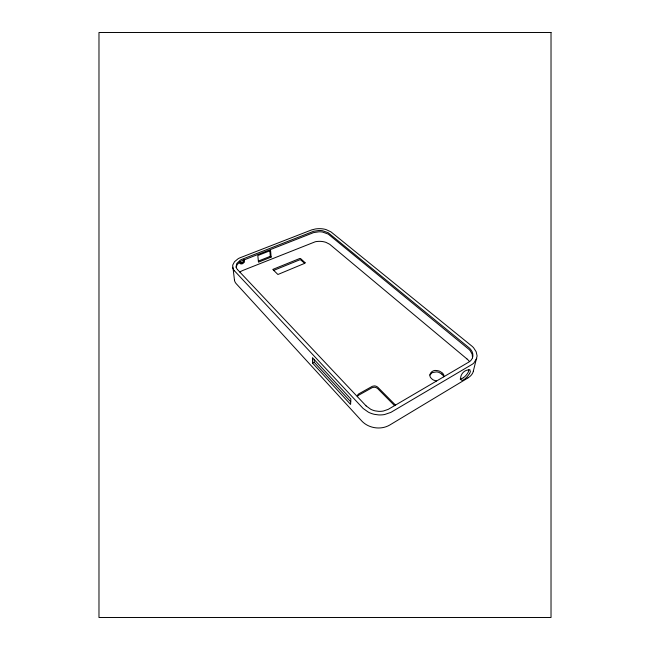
<?xml version="1.0" encoding="UTF-8"?>
<svg xmlns="http://www.w3.org/2000/svg" width="650" height="650" viewBox="0 0 650 650"><rect width="100%" height="100%" fill="white"/><g stroke="black" fill="none" stroke-linecap="round" stroke-linejoin="round"><path stroke-width="0.97" d="M236.21 267.402L237.112 264.599L240.159 261.706A12.399 12.399 0 0 1 241.922 260.78A2.714 2.714 0 0 1 243.393 260.179L313.69 232.578L319.061 231.782A22.961 22.961 0 0 1 322.546 232.05L328.201 234.073L468.211 348.749A13.049 13.049 0 0 1 470.251 350.764L472.201 354.266L472.517 357.825M473.281 371.304L477.108 355.948L476.174 351.764L473.614 347.783A16.388 16.388 0 0 0 471.404 345.727L331.021 231.92L326.178 229.621A22.815 22.815 0 0 0 321.238 228.727L320.491 228.686A26.512 26.512 0 0 0 315.38 228.987L311.577 229.929L240.866 257.457A16.079 16.079 0 0 0 238.111 258.749L234.528 261.706L232.684 265.159L234.447 279.979M476.775 358.312L473.85 363.025A12.683 12.683 0 0 1 471.599 364.683L390.821 412.409L384.686 414.505A26.317 26.317 0 0 1 378.463 414.903L374.254 414.302A26.122 26.122 0 0 1 368.412 412.181L363.163 408.484L234.471 270.831M429.869 375.034L432.242 372.596L436.499 371.898A10.506 10.506 0 0 1 438.977 372.426L441.862 374.091M469.527 373.677C456.958 391.064 458.161 368.477 470.202 369.996M463.279 377.796L464.222 377.065A17.266 17.266 0 0 0 466.854 374.319L467.545 373.336A9.506 9.506 0 0 0 468.796 370.614L468.804 370.5A3.924 3.924 0 0 0 468.926 369.566M468.024 377.902L389.74 425.043C380.957 430.202 368.696 428.423 361.741 420.981L236.364 283.847A7.467 7.467 0 0 1 234.455 280.239M241.987 262.689L241.548 262.901M312.569 363.123L312.439 357.671L350.862 399.011L350.594 404.43L312.569 363.123L314.218 362.286L314.161 359.515M273.731 270.384L299.812 259.789A2.949 2.949 0 0 1 300.617 259.854L304.712 263.291M242.352 263.729L242.507 263.673A3.413 3.413 0 0 0 244.059 262.194M271.123 257.116L258.481 262.161L257.806 255.556L270.587 250.526L271.123 257.116L270.294 256.319L269.839 250.819M258.367 261.064L270.294 256.319M460.168 379.064L461.126 378.901A7.759 7.759 0 0 0 463.263 377.772M436.418 380.998L433.387 379.998A8.881 8.881 0 0 1 431.771 378.796C426.993 375.31 432.087 369.306 436.784 370.565A10.367 10.367 0 0 1 439.725 371.272L442.146 372.759A6.004 6.004 0 0 1 443.698 374.814L444.08 376.594M466.879 358.873L329.688 244.278L325.999 242.385A19.386 19.386 0 0 0 321.1 241.402L320.45 241.361A22.506 22.506 0 0 0 315.348 241.735L243.181 270.311A16.274 16.274 0 0 0 239.858 272.082M394.558 405.641L377.447 388.342L375.757 387.473A6.272 6.272 0 0 0 374.099 387.246L372.223 387.627L358.93 395.054A3.152 3.152 0 0 0 357.419 396.703A2.551 2.551 0 0 1 357.378 396.086L357.581 395.233A3.201 3.201 0 0 1 359.019 393.738L372.336 386.303L374.221 385.921A6.305 6.305 0 0 1 375.887 386.149L377.577 387.018L394.932 404.519A3.786 3.786 0 0 1 395.428 405.129M366.104 405.892L370.654 409.232A20.467 20.467 0 0 0 375.213 410.873L378.495 411.336A20.629 20.629 0 0 0 383.346 411.027L388.139 409.402L468.626 362.196A9.701 9.701 0 0 0 471.023 360.271C473.874 357.329 473.322 352.503 470.746 349.546A12.773 12.773 0 0 0 468.552 347.36L328.209 232.741L322.538 230.726A23.067 23.067 0 0 0 319.044 230.457L313.674 231.254L242.482 259.123A12.618 12.618 0 0 0 240.338 260.13L236.779 263.502L236.064 266.727A5.281 5.281 0 0 0 237.551 269.596M237.526 269.612L366.104 405.892M314.218 362.286L350.724 401.765M234.504 270.798A6.736 6.736 0 0 1 232.602 267.215M473.387 371.337A11.066 11.066 0 0 1 467.968 377.788M244.148 259.878A2.096 2.096 0 0 1 244.002 262.145M242.279 263.616A1.861 1.861 0 0 1 240.248 263.648M240.232 263.575A1.942 1.942 0 0 1 239.996 261.885M466.879 358.873A16.031 16.031 0 0 1 469.511 361.619M469.633 373.466A9.141 9.141 0 0 0 470.088 372.418L470.364 371.312A3.526 3.526 0 0 0 470.389 371.02M441.829 374.124A5.736 5.736 0 0 1 443.682 376.829M243.604 260.106A2.543 2.543 0 0 1 243.279 261.365A3.583 3.583 0 0 1 241.987 262.689M241.524 262.844A2.153 2.153 0 0 1 239.972 263.047M305.077 262.697L304.972 263.006A1.3 1.3 0 0 1 304.338 263.486L277.908 274.495L272.764 269.433L299.764 258.489A2.966 2.966 0 0 1 300.568 258.554L305.077 262.697M551.021 32.5L98.979 32.5L98.979 617.5L551.021 617.5L551.021 32.5"/></g></svg>
